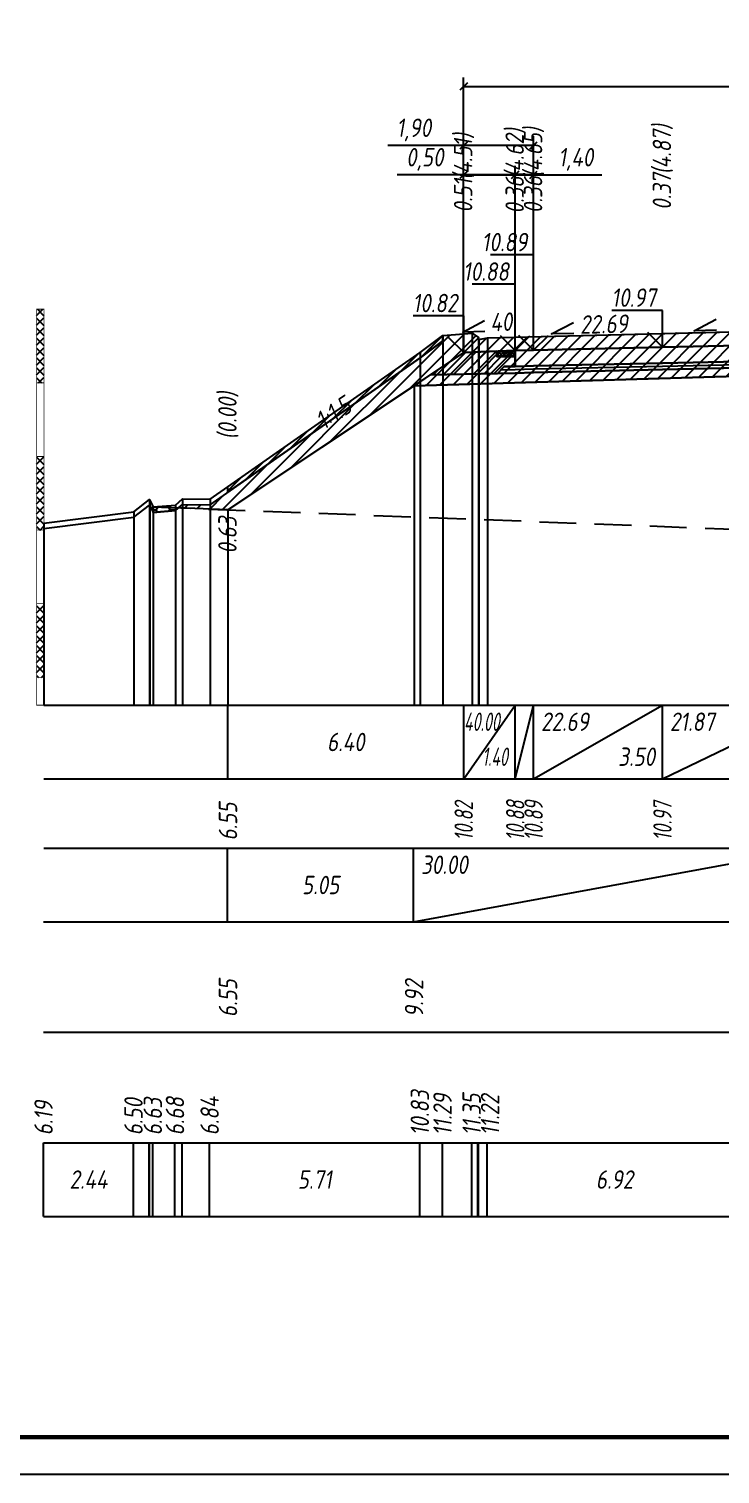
# Model space of a CAD drawing. Extents: x -717 to 1451, y -133302 to 233.
# Drawn here: x 78 to 171.8, y -101681.4 to -101485.2 of the extents above; entities that cross this region are included whole.
import ezdxf
from ezdxf.enums import TextEntityAlignment as Align

# ---------------------------------------------------------------- set-up
doc = ezdxf.new("R2010")
doc.units = 0
doc.linetypes.add('штриховая', pattern=[0.75, 0.5, -0.25])
for name, color, linetype in [('Интерполированный поперечник', 2, 'Continuous'), ('Код_510', 7, 'Continuous'), ('Код_514', 1, 'Continuous'), ('Код_516', 1, 'Continuous'), ('Контур_0', 7, 'Continuous'), ('Контур_2521', 7, 'Continuous'), ('Контур_2564', 7, 'Continuous'), ('Контур_2660', 7, 'Continuous'), ('Контур_2665', 7, 'Continuous'), ('Контур_400', 7, 'Continuous'), ('Контур_508', 7, 'Continuous'), ('Контур_512', 7, 'Continuous'), ('Контур_513', 7, 'Continuous'), ('Контур_818', 7, 'Continuous'), ('Красный поперечник', 1, 'Continuous'), ('Линейка абсолютных высот', 7, 'Continuous'), ('Объём_2501', 7, 'Continuous'), ('Объём_2564', 7, 'Continuous'), ('Объём_2650', 7, 'Continuous'), ('Объём_2660', 7, 'Continuous'), ('Объём_2661', 7, 'Continuous'), ('Объём_2665', 7, 'Continuous'), ('Объём_2666', 7, 'Continuous'), ('Объём_2667', 7, 'Continuous'), ('Объём_2668', 7, 'Continuous'), ('Объём_2669', 7, 'Continuous'), ('Объём_2675', 7, 'Continuous'), ('Откосы', 7, 'Continuous'), ('Отметки покрытия', 7, 'Continuous'), ('Рабочие отметки', 7, 'Continuous'), ('Рабочие отметки доп.', 7, 'Continuous'), ('Таблица', 7, 'Continuous'), ('Уклоны проезжей части', 7, 'Continuous'), ('Черный поперечник', 3, 'Continuous')]:
    doc.layers.add(name, color=color, linetype=linetype)
for name, color, linetype, true_color in [('Контур_2540', 2, 'Continuous', 0xffff00), ('Контур_2560', 2, 'Continuous', 0xffff00), ('Контур_2561', 7, 'Continuous', 0xff8040), ('Контур_2562', 3, 'Continuous', 0x00ff00), ('Контур_2563', 7, 'Continuous', 0xff8000), ('Контур_2570', 7, 'Continuous', 0x80ff00), ('Контур_2736', 4, 'Continuous', 0x00ffff), ('Контур_2737', 4, 'Continuous', 0x00ffff), ('Контур_2738', 4, 'Continuous', 0x00ffff), ('Контур_2739', 4, 'Continuous', 0x00ffff), ('Контур_2741', 4, 'Continuous', 0x00ffff), ('Контур_2742', 4, 'Continuous', 0x00ffff), ('Контур_2743', 4, 'Continuous', 0x00ffff), ('Контур_2744', 7, 'Continuous', 0xa4ffff), ('Контур_2745', 7, 'Continuous', 0xa4ffff), ('Контур_2747', 4, 'Continuous', 0x00ffff), ('Контур_2748', 4, 'Continuous', 0x00ffff), ('Контур_2749', 4, 'Continuous', 0x00ffff), ('Контур_2750', 4, 'Continuous', 0x00ffff), ('Контур_2751', 4, 'Continuous', 0x00ffff), ('Контур_2752', 4, 'Continuous', 0x00ffff), ('Контур_402', 7, 'Continuous', 0xff6464), ('Контур_703', 4, 'Continuous', 0x00ffff), ('Контур_705', 4, 'Continuous', 0x00ffff), ('Контур_707', 4, 'Continuous', 0x00ffff), ('Контур_720', 131, 'Continuous', 0xaaffff), ('Объём_2500', 7, 'Continuous', 0xc0c0c0), ('Объём_2520', 7, 'Continuous', 0x80ffff), ('Объём_2540', 2, 'Continuous', 0xffff00), ('Объём_2560', 2, 'Continuous', 0xffff00), ('Объём_2561', 7, 'Continuous', 0xff8040), ('Объём_2562', 3, 'Continuous', 0x00ff00), ('Объём_2563', 7, 'Continuous', 0xff8000), ('Объём_2570', 7, 'Continuous', 0x80ff00), ('Объём_2580', 3, 'Continuous', 0x00ff00), ('Объём_2600', 7, 'Continuous', 0x808000)]:
    doc.layers.add(name, color=color, linetype=linetype, true_color=true_color)
doc.styles.get("Standard").update_dxf_attribs({"font": 'txt', "height": 2.5})
doc.styles.add('М', font='romand.shx', dxfattribs={"width": 0.8, "oblique": 10, "height": 2.5})
doc.dimstyles.new('ISO-25', dxfattribs={"dimtxt": 2.5, "dimasz": 2.5, "dimexe": 1.25, "dimexo": 0.625, "dimtad": 1, "dimtxsty": 'Standard', "dimcen": 2.5, "dimadec": 0, "dimazin": 0, "dimtfac": 1, "dimtmove": 0, "dimatfit": 3, "dimfxl": 1, "dimarcsym": 0})
pattern_1 = [(45.0000013, (0, 0), (-0.6735192404, 0.673519211), []), (135.0000003, (0, 0), (-0.673519222, -0.67351923), [])]

# ---------------------------------------------------------------- blocks, each defined once
blk = doc.blocks.new('_Oblique')
at = {"color": 0, "linetype": 'ByBlock', "lineweight": -2}
blk.add_line((-0.5, -0.5), (0.5, 0.5), dxfattribs=at)
blk = doc.blocks.new('*D2043')
at = {"color": 0, "lineweight": -2, "transparency": 16777216}
for p, q in [((137.01, -101528.56), (137.01, -101503.75)), ((144.01, -101528.28), (144.01, -101503.75)), ((137.01, -101505), (144.01, -101505)), ((144.01, -101505), (155.79, -101505))]:
    blk.add_line(p, q, dxfattribs=at)
at = {"layer": 'Defpoints', "color": 0, "transparency": 16777216}
for p in [(144.01, -101505), (137.01, -101529.19), (144.01, -101528.91)]:
    blk.add_point(p, dxfattribs=at)
at = {"color": 0, "lineweight": -2, "transparency": 16777216, "rotation": 180}
blk.add_blockref('_Oblique', (137.01, -101505), dxfattribs=at)
at = {"color": 0, "lineweight": -2, "transparency": 16777216}
blk.add_blockref('_Oblique', (144.01, -101505), dxfattribs=at)
at = {"color": 0, "transparency": 16777216, "insert": (152.25, -101502.88), "char_height": 2.5, "width": 8.75, "attachment_point": 5, "style": 'М'}
blk.add_mtext('1,40', dxfattribs=at)
blk = doc.blocks.new('*D2045')
at = {"color": 0, "lineweight": -2, "transparency": 16777216}
for p, q in [((144.01, -101528.28), (144.01, -101503.75)), ((146.51, -101528.22), (146.51, -101503.75)), ((144.01, -101505), (127.98, -101505)), ((146.51, -101505), (144.01, -101505))]:
    blk.add_line(p, q, dxfattribs=at)
at = {"layer": 'Defpoints', "color": 0, "transparency": 16777216}
for p in [(146.51, -101505), (144.01, -101528.91), (146.51, -101528.85)]:
    blk.add_point(p, dxfattribs=at)
at = {"color": 0, "lineweight": -2, "transparency": 16777216, "rotation": 180}
blk.add_blockref('_Oblique', (144.01, -101505), dxfattribs=at)
at = {"color": 0, "lineweight": -2, "transparency": 16777216}
blk.add_blockref('_Oblique', (146.51, -101505), dxfattribs=at)
at = {"color": 0, "transparency": 16777216, "insert": (131.74, -101502.88), "char_height": 2.5, "width": 9.1667, "attachment_point": 5, "style": 'М'}
blk.add_mtext('0,50', dxfattribs=at)
blk = doc.blocks.new('*D2048')
at = {"color": 0, "lineweight": -2, "transparency": 16777216}
for p, q in [((137.01, -101528.56), (137.01, -101499.75)), ((146.51, -101528.22), (146.51, -101499.75)), ((137.01, -101501), (126.7, -101501)), ((146.51, -101501), (137.01, -101501))]:
    blk.add_line(p, q, dxfattribs=at)
at = {"layer": 'Defpoints', "color": 0, "transparency": 16777216}
for p in [(146.51, -101501), (137.01, -101529.19), (146.51, -101528.85)]:
    blk.add_point(p, dxfattribs=at)
at = {"color": 0, "lineweight": -2, "transparency": 16777216, "rotation": 180}
blk.add_blockref('_Oblique', (137.01, -101501), dxfattribs=at)
at = {"color": 0, "lineweight": -2, "transparency": 16777216}
blk.add_blockref('_Oblique', (146.51, -101501), dxfattribs=at)
at = {"color": 0, "transparency": 16777216, "insert": (130.24, -101498.88), "char_height": 2.5, "width": 8.75, "attachment_point": 5, "style": 'М'}
blk.add_mtext('1,90', dxfattribs=at)
blk = doc.blocks.new('*D2049')
at = {"color": 0, "lineweight": -2, "transparency": 16777216}
for p, q in [((137.01, -101528.56), (137.01, -101491.75)), ((232.51, -101527.68), (232.51, -101491.75)), ((137.01, -101493), (232.51, -101493))]:
    blk.add_line(p, q, dxfattribs=at)
at = {"layer": 'Defpoints', "color": 0, "transparency": 16777216}
for p in [(232.51, -101493), (137.01, -101529.19), (232.51, -101528.3)]:
    blk.add_point(p, dxfattribs=at)
at = {"color": 0, "lineweight": -2, "transparency": 16777216, "rotation": 180}
blk.add_blockref('_Oblique', (137.01, -101493), dxfattribs=at)
at = {"color": 0, "lineweight": -2, "transparency": 16777216}
blk.add_blockref('_Oblique', (232.51, -101493), dxfattribs=at)
at = {"color": 0, "transparency": 16777216, "insert": (184.76, -101490.88), "char_height": 2.5, "width": 10.4167, "attachment_point": 5, "style": 'М'}
blk.add_mtext('19,10', dxfattribs=at)

msp = doc.modelspace()

# ---------------------------------------------------------------- hatches: boundary and pattern name
h = msp.add_hatch()
h.set_pattern_fill('ANSI37', color=256, scale=0.1)
h.set_pattern_definition([(45, (142.76467, -101529.1579), (-0.22451, 0.22451), []), (135, (142.76467, -101529.1579), (-0.22451, -0.22451), [])])
h.paths.add_polyline_path([(141.515, -101528.943), (141.515, -101529.661), (144.015, -101529.661), (144.015, -101528.843), (142.757, -101529.158)])
at = {"layer": 'Линейка абсолютных высот'}
h = msp.add_hatch(dxfattribs=at)
h.set_pattern_fill('ANSI37', scale=0.3, style=0)
h.set_pattern_definition(pattern_1)
h.paths.add_polyline_path([(80, -101533.227), (80, -101523.227), (79, -101523.227), (79, -101533.227)])
h = msp.add_hatch(dxfattribs=at)
h.set_pattern_fill('ANSI37', scale=0.3, style=0)
h.set_pattern_definition(pattern_1)
h.paths.add_polyline_path([(80, -101553.227), (80, -101543.227), (79, -101543.227), (79, -101553.227)])
h = msp.add_hatch(dxfattribs=at)
h.set_pattern_fill('ANSI37', scale=0.3, style=0)
h.set_pattern_definition(pattern_1)
h.paths.add_polyline_path([(80, -101573.227), (80, -101563.227), (79, -101563.227), (79, -101573.227)])
at = {"layer": 'Объём_2563'}
h = msp.add_hatch(dxfattribs=at)
h.set_pattern_fill('ANSI31', color=256, scale=0.3)
h.paths.add_polyline_path([(142.515, -101531.027), (144.015, -101530.993), (144.015, -101529.652), (141.515, -101529.652), (141.513, -101528.943), (137.015, -101529.123), (132.467, -101532.155), (141.594, -101531.948)])
at = {"layer": 'Объём_2570'}
h = msp.add_hatch(dxfattribs=at)
h.set_pattern_fill('ANSI31', color=256, scale=0.2)
h.paths.add_polyline_path([(134.198, -101527.541), (131.109, -101529.846), (105, -101548.086), (105, -101547.336), (131.109, -101529.096), (134.198, -101526.791)])
at = {"layer": 'Объём_2600'}
h = msp.add_hatch(dxfattribs=at)
h.set_pattern_fill('ANSI31', color=6, scale=0.4)
h.paths.add_polyline_path([(184.765, -101531.985), (130.269, -101533.62), (105, -101550.466), (98.281, -101550.209), (98.829, -101549.729), (102.563, -101549.788), (131.109, -101529.846), (134.198, -101527.541), (134.198, -101526.791), (138.153, -101526.493), (139.004, -101527.057), (139.086, -101527.337), (140.245, -101527.135), (184.761, -101526.034)])
h = msp.add_hatch(dxfattribs=at)
h.set_pattern_fill('HONEY', color=5, scale=0.3)
h.paths.add_polyline_path([(97.854, -101550.583), (94.847, -101550.827), (94.847, -101550.077), (98.281, -101550.209)])

# ---------------------------------------------------------------- linework, layer by layer
at = {"flags": 128}
msp.add_lwpolyline([(-30.054, -101681.421), (389.946, -101681.421), (389.946, -101384.421), (-30.054, -101384.421)], close=True, dxfattribs=at)
at = {"const_width": 0.6, "flags": 128}
msp.add_lwpolyline([(-10.054, -101676.421), (384.946, -101676.421), (384.946, -101389.421), (-10.054, -101389.421)], close=True, dxfattribs=at)
msp.add_lwpolyline([(141.515, -101528.943), (141.515, -101529.661), (144.015, -101529.661), (144.015, -101528.843), (142.757, -101529.158), (141.515, -101528.943)])
at = {"layer": 'Интерполированный поперечник', "linetype": 'штриховая', "ltscale": 10, "flags": 128}
msp.add_lwpolyline([(94.847, -101550.077), (300.652, -101557.957)], dxfattribs=at)
at = {"layer": 'Код_510'}
for p, q in [((79.946, -101646.421), (79.946, -101636.421)), ((92.167, -101646.421), (92.167, -101636.421)), ((94.285, -101646.421), (94.285, -101636.421)), ((94.333, -101646.421), (94.333, -101636.421)), ((94.784, -101646.421), (94.784, -101636.421)), ((97.8, -101646.421), (97.8, -101636.421)), ((98.774, -101646.421), (98.774, -101636.421)), ((102.509, -101646.421), (102.509, -101636.421)), ((131.054, -101646.421), (131.054, -101636.421)), ((134.143, -101646.421), (134.143, -101636.421)), ((138.098, -101646.421), (138.098, -101636.421)), ((138.949, -101646.421), (138.949, -101636.421)), ((139.032, -101646.421), (139.032, -101636.421)), ((140.191, -101646.421), (140.191, -101636.421))]:
    msp.add_line(p, q, dxfattribs=at)
at = {"layer": 'Код_514'}
for p, q in [((105, -101587), (105, -101577)), ((137.015, -101587), (137.015, -101577)), ((137.015, -101587), (144.015, -101577)), ((144.015, -101587), (144.015, -101577)), ((144.015, -101587), (146.515, -101577)), ((146.515, -101587), (146.515, -101577)), ((146.515, -101587), (164.015, -101577)), ((164.015, -101587), (164.015, -101577)), ((164.015, -101587), (184.765, -101577))]:
    msp.add_line(p, q, dxfattribs=at)
at = {"layer": 'Код_516'}
for p, q in [((104.946, -101606.421), (104.946, -101596.421)), ((130.215, -101606.421), (130.215, -101596.421)), ((130.215, -101606.421), (184.71, -101596.421))]:
    msp.add_line(p, q, dxfattribs=at)
at = {"layer": 'Контур_0', "flags": 128}
for points in [[(184.765, -101527.935), (164.015, -101528.389), (146.515, -101528.786), (146.515, -101528.786), (146.515, -101528.786), (146.515, -101528.786), (146.515, -101528.786), (144.015, -101528.843), (144.015, -101530.993), (146.515, -101530.936), (146.515, -101530.936), (146.515, -101530.936), (146.515, -101530.936), (146.515, -101530.936), (146.515, -101530.936), (164.015, -101530.539), (184.765, -101530.085), (184.765, -101527.935)], [(137.015, -101529.123), (105, -101550.466), (105, -101550.466), (105, -101550.466), (105, -101550.466), (105, -101550.466), (105, -101550.466), (105, -101550.466), (105, -101550.466), (105, -101550.466), (105, -101550.466), (105, -101550.466), (105, -101550.466), (105, -101550.466), (105, -101550.466), (105, -101550.466)], [(137.015, -101529.123), (105, -101550.466), (105, -101550.466), (105, -101550.466), (105, -101550.466), (105, -101550.466), (105, -101550.466), (105, -101550.466), (105, -101550.466), (105, -101550.466), (105, -101550.466), (105, -101550.466), (105, -101550.466), (105, -101550.466), (105, -101550.466), (105, -101550.466), (105, -101550.466), (105, -101550.466), (105, -101550.466), (105, -101550.466), (105, -101550.466), (105, -101550.466), (105, -101550.466), (105, -101550.466), (105, -101550.466), (105, -101550.466), (105, -101550.466), (105, -101550.466), (105, -101550.466), (105, -101550.466)], [(137.015, -101529.123), (137.015, -101529.123)], [(132.467, -101532.155), (141.594, -101531.948), (142.515, -101531.027), (144.015, -101530.993)], [(184.765, -101530.085), (164.015, -101530.539), (146.515, -101530.936), (146.515, -101530.936), (146.515, -101530.936), (146.515, -101530.936), (146.515, -101530.936), (146.515, -101530.936), (144.015, -101530.993), (142.515, -101531.027), (141.594, -101531.948), (144.015, -101531.893), (146.515, -101531.836), (146.515, -101531.836), (146.515, -101531.836), (146.515, -101531.836), (146.515, -101531.836), (146.515, -101531.836), (164.015, -101531.439), (184.765, -101530.985), (184.765, -101530.085)]]:
    msp.add_lwpolyline(points, dxfattribs=at)
at = {"layer": 'Контур_2521', "color": 250, "flags": 128}
msp.add_lwpolyline([(184.765, -101530.535), (164.015, -101530.989), (146.515, -101531.386), (146.515, -101531.386), (146.515, -101531.386), (146.515, -101531.386), (146.515, -101531.386), (146.515, -101531.386), (144.015, -101531.443), (142.054, -101531.487)], dxfattribs=at)
at = {"layer": 'Контур_2540', "flags": 128}
msp.add_lwpolyline([(164.015, -101531.439), (146.515, -101531.836), (144.015, -101531.893), (141.594, -101531.948), (132.467, -101532.155), (130.269, -101533.62), (184.765, -101531.985), (184.765, -101530.985), (164.015, -101531.439)], dxfattribs=at)
at = {"layer": 'Контур_2560', "flags": 128}
msp.add_lwpolyline([(137.015, -101529.123), (137.015, -101529.123), (137.015, -101529.123), (144.015, -101528.843)], dxfattribs=at)
at = {"layer": 'Контур_2561', "flags": 128}
msp.add_lwpolyline([(144.015, -101528.843), (144.015, -101528.843), (137.015, -101529.123), (137.015, -101529.123), (144.015, -101528.843)], dxfattribs=at)
at = {"layer": 'Контур_2562', "flags": 128}
msp.add_lwpolyline([(137.015, -101529.123), (137.015, -101529.123), (137.015, -101529.123), (137.015, -101529.123), (137.015, -101529.123)], dxfattribs=at)
at = {"layer": 'Контур_2563', "flags": 128}
msp.add_lwpolyline([(142.515, -101531.027), (144.015, -101530.993), (144.015, -101528.843), (137.015, -101529.123), (132.467, -101532.155), (141.594, -101531.948), (142.515, -101531.027)], dxfattribs=at)
at = {"layer": 'Контур_2564', "flags": 128}
msp.add_lwpolyline([(137.015, -101529.123), (144.015, -101528.843)], dxfattribs=at)
at = {"layer": 'Контур_2570', "flags": 128}
msp.add_lwpolyline([(80, -101553.02), (92.221, -101551.477), (94.339, -101549.843), (94.387, -101549.897), (94.838, -101550.827), (97.854, -101550.583), (98.829, -101549.729), (102.563, -101549.788), (102.563, -101549.788), (131.109, -101529.846), (134.198, -101527.541), (134.198, -101526.791), (138.153, -101526.493), (139.004, -101527.057), (139.086, -101527.337), (140.245, -101527.135), (174.857, -101526.276)], dxfattribs=at)
at = {"layer": 'Контур_2660', "flags": 128}
msp.add_lwpolyline([(130.269, -101533.62), (184.765, -101531.985)], dxfattribs=at)
at = {"layer": 'Контур_2665', "flags": 128}
msp.add_lwpolyline([(137.015, -101529.123), (137.015, -101529.123)], dxfattribs=at)
at = {"layer": 'Контур_2736', "flags": 128}
msp.add_lwpolyline([(137.015, -101529.123), (105, -101550.466)], dxfattribs=at)
at = {"layer": 'Контур_2737', "flags": 128}
msp.add_lwpolyline([(105, -101550.466), (105, -101550.466)], dxfattribs=at)
at = {"layer": 'Контур_2738', "flags": 128}
msp.add_lwpolyline([(105, -101550.466), (105, -101550.466)], dxfattribs=at)
at = {"layer": 'Контур_2739', "flags": 128}
msp.add_lwpolyline([(105, -101550.466), (105, -101550.466)], dxfattribs=at)
at = {"layer": 'Контур_2741', "flags": 128}
msp.add_lwpolyline([(105, -101550.466), (105, -101550.466)], dxfattribs=at)
at = {"layer": 'Контур_2742', "flags": 128}
msp.add_lwpolyline([(105, -101550.466), (105, -101550.466)], dxfattribs=at)
at = {"layer": 'Контур_2743', "flags": 128}
msp.add_lwpolyline([(105, -101550.466), (105, -101550.466)], dxfattribs=at)
at = {"layer": 'Контур_2744', "flags": 128}
msp.add_lwpolyline([(105, -101550.466), (105, -101550.466)], dxfattribs=at)
msp.add_lwpolyline([(105, -101550.466), (105, -101550.466)], dxfattribs=at)
msp.add_lwpolyline([(105, -101550.466), (105, -101550.466)], dxfattribs=at)
msp.add_lwpolyline([(105, -101550.466), (105, -101550.466)], dxfattribs=at)
msp.add_lwpolyline([(105, -101550.466), (105, -101550.466)], dxfattribs=at)
msp.add_lwpolyline([(105, -101550.466), (105, -101550.466)], dxfattribs=at)
at = {"layer": 'Контур_2745', "flags": 128}
msp.add_lwpolyline([(105, -101550.466), (105, -101550.466)], dxfattribs=at)
msp.add_lwpolyline([(105, -101550.466), (105, -101550.466)], dxfattribs=at)
msp.add_lwpolyline([(105, -101550.466), (105, -101550.466)], dxfattribs=at)
msp.add_lwpolyline([(105, -101550.466), (105, -101550.466)], dxfattribs=at)
msp.add_lwpolyline([(105, -101550.466), (105, -101550.466)], dxfattribs=at)
msp.add_lwpolyline([(105, -101550.466), (105, -101550.466)], dxfattribs=at)
at = {"layer": 'Контур_2747', "flags": 128}
msp.add_lwpolyline([(105, -101550.466), (105, -101550.466)], dxfattribs=at)
at = {"layer": 'Контур_2748', "flags": 128}
msp.add_lwpolyline([(105, -101550.466), (105, -101550.466)], dxfattribs=at)
at = {"layer": 'Контур_2749', "flags": 128}
msp.add_lwpolyline([(105, -101550.466), (105, -101550.466)], dxfattribs=at)
at = {"layer": 'Контур_2750', "flags": 128}
msp.add_lwpolyline([(105, -101550.466), (105, -101550.466)], dxfattribs=at)
at = {"layer": 'Контур_2751', "flags": 128}
msp.add_lwpolyline([(105, -101550.466), (105, -101550.466)], dxfattribs=at)
at = {"layer": 'Контур_2752', "flags": 128}
msp.add_lwpolyline([(105, -101550.466), (105, -101550.466)], dxfattribs=at)
at = {"layer": 'Контур_400', "flags": 128}
msp.add_lwpolyline([(144.015, -101528.843), (146.515, -101528.786), (146.515, -101528.786), (146.515, -101528.786), (146.515, -101528.786), (146.515, -101528.786), (146.515, -101528.786), (164.015, -101528.389), (184.765, -101527.935)], dxfattribs=at)
at = {"layer": 'Контур_402', "flags": 128}
msp.add_lwpolyline([(130.269, -101533.62), (184.765, -101531.985), (240.644, -101533.661)], dxfattribs=at)
at = {"layer": 'Контур_508', "flags": 128}
msp.add_lwpolyline([(105, -101550.466), (130.269, -101533.62), (184.765, -101531.985), (240.644, -101533.661), (275.652, -101557)], dxfattribs=at)
at = {"layer": 'Контур_512', "flags": 128}
msp.add_lwpolyline([(105, -101550.466), (130.269, -101533.62), (184.765, -101531.985), (240.644, -101533.661), (275.652, -101557)], dxfattribs=at)
at = {"layer": 'Контур_513', "flags": 128}
msp.add_lwpolyline([(105, -101550.466), (130.269, -101533.62), (184.765, -101531.985), (240.644, -101533.661), (275.652, -101557)], dxfattribs=at)
at = {"layer": 'Контур_703', "flags": 128}
for points in [[(137.015, -101529.123), (105, -101550.466)], [(105, -101550.466), (105, -101550.466)]]:
    msp.add_lwpolyline(points, dxfattribs=at)
at = {"layer": 'Контур_705', "flags": 128}
msp.add_lwpolyline([(105, -101550.466), (105, -101550.466)], dxfattribs=at)
at = {"layer": 'Контур_707', "flags": 128}
msp.add_lwpolyline([(105, -101550.466), (105, -101550.466)], dxfattribs=at)
at = {"layer": 'Контур_720', "flags": 128}
msp.add_lwpolyline([(105, -101550.466), (105, -101550.466)], dxfattribs=at)
at = {"layer": 'Контур_818', "flags": 128}
msp.add_lwpolyline([(105, -101548.086), (131.109, -101529.846), (134.198, -101527.541), (134.198, -101526.791), (138.153, -101526.493), (139.004, -101527.057), (139.086, -101527.337), (140.245, -101527.135), (174.857, -101526.276)], dxfattribs=at)
at = {"layer": 'Красный поперечник'}
for p, q in [((164.015, -101528.389), (184.765, -101527.935)), ((105, -101550.466), (137.015, -101529.123)), ((137.015, -101529.123), (144.015, -101528.843)), ((144.015, -101528.843), (146.515, -101528.786)), ((146.515, -101528.786), (164.015, -101528.389)), ((130.269, -101533.62), (130.269, -101577)), ((105, -101550.466), (105, -101577))]:
    msp.add_line(p, q, dxfattribs=at)
at = {"layer": 'Линейка абсолютных высот', "color": 7, "const_width": 0.1, "flags": 128}
for points in [[(80, -101533.227), (80, -101523.227), (79, -101523.227), (79, -101533.227), (80, -101533.227)], [(80, -101543.227), (80, -101533.227), (79, -101533.227), (79, -101543.227), (80, -101543.227)], [(80, -101553.227), (80, -101543.227), (79, -101543.227), (79, -101553.227), (80, -101553.227)], [(80, -101563.227), (80, -101553.227), (79, -101553.227), (79, -101563.227), (80, -101563.227)], [(80, -101573.227), (80, -101563.227), (79, -101563.227), (79, -101573.227), (80, -101573.227)], [(80, -101577), (80, -101573.227), (79, -101573.227), (79, -101577), (80, -101577)]]:
    msp.add_lwpolyline(points, dxfattribs=at)
at = {"layer": 'Объём_2500', "flags": 128}
msp.add_lwpolyline([(184.765, -101527.935), (164.015, -101528.389), (146.515, -101528.786), (146.515, -101528.786), (146.515, -101528.786), (146.515, -101528.786), (146.515, -101528.786), (144.015, -101528.843), (144.015, -101530.993), (146.515, -101530.936), (146.515, -101530.936), (146.515, -101530.936), (146.515, -101530.936), (146.515, -101530.936), (146.515, -101530.936), (164.015, -101530.539), (184.765, -101530.085), (184.765, -101527.935)], dxfattribs=at)
at = {"layer": 'Объём_2501', "flags": 128}
msp.add_lwpolyline([(144.015, -101528.843), (146.515, -101528.786), (146.515, -101528.786), (146.515, -101528.786), (146.515, -101528.786), (146.515, -101528.786), (146.515, -101528.786), (164.015, -101528.389), (184.765, -101527.935)], dxfattribs=at)
at = {"layer": 'Объём_2520', "color": 250, "flags": 128}
msp.add_lwpolyline([(184.765, -101530.085), (164.015, -101530.539), (146.515, -101530.936), (146.515, -101530.936), (146.515, -101530.936), (146.515, -101530.936), (146.515, -101530.936), (146.515, -101530.936), (144.015, -101530.993), (142.515, -101531.027), (141.594, -101531.948), (144.015, -101531.893), (146.515, -101531.836), (146.515, -101531.836), (146.515, -101531.836), (146.515, -101531.836), (146.515, -101531.836), (146.515, -101531.836), (164.015, -101531.439), (184.765, -101530.985), (184.765, -101530.085)], dxfattribs=at)
at = {"layer": 'Объём_2540', "flags": 128}
msp.add_lwpolyline([(164.015, -101531.439), (146.515, -101531.836), (144.015, -101531.893), (141.594, -101531.948), (132.467, -101532.155), (130.269, -101533.62), (184.765, -101531.985), (184.765, -101530.985), (164.015, -101531.439)], dxfattribs=at)
at = {"layer": 'Объём_2560', "flags": 128}
msp.add_lwpolyline([(137.015, -101529.123), (137.015, -101529.123), (137.015, -101529.123), (144.015, -101528.843)], dxfattribs=at)
at = {"layer": 'Объём_2561', "flags": 128}
msp.add_lwpolyline([(144.015, -101528.843), (144.015, -101528.843), (137.015, -101529.123), (137.015, -101529.123), (144.015, -101528.843)], dxfattribs=at)
at = {"layer": 'Объём_2562', "flags": 128}
msp.add_lwpolyline([(137.015, -101529.123), (137.015, -101529.123), (137.015, -101529.123), (137.015, -101529.123), (137.015, -101529.123)], dxfattribs=at)
at = {"layer": 'Объём_2563', "color": 250, "flags": 128}
msp.add_lwpolyline([(142.515, -101531.027), (144.015, -101530.993), (144.015, -101529.652), (141.515, -101529.652), (141.513, -101528.943), (137.015, -101529.123), (132.467, -101532.155), (141.594, -101531.948), (142.515, -101531.027)], dxfattribs=at)
at = {"layer": 'Объём_2564', "flags": 128}
msp.add_lwpolyline([(137.015, -101529.123), (144.015, -101528.843)], dxfattribs=at)
at = {"layer": 'Объём_2570', "flags": 128}
msp.add_lwpolyline([(134.198, -101527.541), (131.109, -101529.846), (105, -101548.086), (105, -101547.336), (131.109, -101529.096), (134.198, -101526.791), (134.198, -101527.541), (134.198, -101527.541)], dxfattribs=at)
at = {"layer": 'Объём_2580', "flags": 128}
msp.add_lwpolyline([(137.015, -101529.123), (137.015, -101529.123)], dxfattribs=at)
at = {"layer": 'Объём_2600', "color": 5, "flags": 128}
msp.add_lwpolyline([(97.854, -101550.583), (94.847, -101550.827), (94.847, -101550.077), (98.281, -101550.209), (97.854, -101550.583), (97.854, -101550.583)], dxfattribs=at)
at = {"layer": 'Объём_2650', "color": 6, "flags": 128}
msp.add_lwpolyline([(184.765, -101531.985), (130.269, -101533.62), (105, -101550.466), (98.281, -101550.209), (98.829, -101549.729), (102.563, -101549.788), (131.109, -101529.846), (134.198, -101527.541), (134.198, -101526.791), (138.153, -101526.493), (139.004, -101527.057), (139.086, -101527.337), (140.245, -101527.135), (184.761, -101526.034), (184.765, -101531.985), (184.765, -101531.985)], dxfattribs=at)
at = {"layer": 'Объём_2660', "flags": 128}
msp.add_lwpolyline([(130.269, -101533.62), (184.765, -101531.985)], dxfattribs=at)
at = {"layer": 'Объём_2661', "flags": 128}
msp.add_lwpolyline([(137.015, -101529.123), (105, -101550.466)], dxfattribs=at)
at = {"layer": 'Объём_2665', "flags": 128}
msp.add_lwpolyline([(137.015, -101529.123), (137.015, -101529.123)], dxfattribs=at)
at = {"layer": 'Объём_2666', "flags": 128}
msp.add_lwpolyline([(137.015, -101529.123), (105, -101550.466)], dxfattribs=at)
at = {"layer": 'Объём_2667', "flags": 128}
msp.add_lwpolyline([(105, -101550.466), (105, -101550.466)], dxfattribs=at)
msp.add_lwpolyline([(105, -101550.466), (105, -101550.466)], dxfattribs=at)
at = {"layer": 'Объём_2668', "flags": 128}
msp.add_lwpolyline([(105, -101550.466), (105, -101550.466)], dxfattribs=at)
msp.add_lwpolyline([(105, -101550.466), (105, -101550.466)], dxfattribs=at)
at = {"layer": 'Объём_2669', "flags": 128}
msp.add_lwpolyline([(105, -101550.466), (105, -101550.466)], dxfattribs=at)
msp.add_lwpolyline([(105, -101550.466), (105, -101550.466)], dxfattribs=at)
at = {"layer": 'Объём_2675', "flags": 128}
msp.add_lwpolyline([(105, -101550.466), (105, -101550.466)], dxfattribs=at)
msp.add_lwpolyline([(105, -101550.466), (105, -101550.466)], dxfattribs=at)
msp.add_lwpolyline([(105, -101550.466), (105, -101550.466)], dxfattribs=at)
msp.add_lwpolyline([(105, -101550.466), (105, -101550.466)], dxfattribs=at)
msp.add_lwpolyline([(105, -101550.466), (105, -101550.466)], dxfattribs=at)
msp.add_lwpolyline([(105, -101550.466), (105, -101550.466)], dxfattribs=at)
msp.add_lwpolyline([(105, -101550.466), (105, -101550.466)], dxfattribs=at)
msp.add_lwpolyline([(105, -101550.466), (105, -101550.466)], dxfattribs=at)
msp.add_lwpolyline([(105, -101550.466), (105, -101550.466)], dxfattribs=at)
msp.add_lwpolyline([(105, -101550.466), (105, -101550.466)], dxfattribs=at)
msp.add_lwpolyline([(105, -101550.466), (105, -101550.466)], dxfattribs=at)
msp.add_lwpolyline([(105, -101550.466), (105, -101550.466)], dxfattribs=at)
at = {"layer": 'Откосы', "color": 1, "flags": 128}
for points in [[(139.89, -101526.242), (136.892, -101526.362), (139.83, -101524.743)], [(151.962, -101526.52), (148.962, -101526.588), (151.928, -101525.021)], [(171.337, -101526.086), (168.338, -101526.152), (171.304, -101524.587)]]:
    msp.add_lwpolyline(points, dxfattribs=at)
at = {"layer": 'Отметки покрытия', "color": 1}
for p, q in [((146.515, -101515.843), (140.665, -101515.843)), ((146.515, -101528.786), (146.515, -101515.843)), ((144.015, -101519.843), (138.165, -101519.843)), ((144.015, -101528.843), (144.015, -101519.843)), ((164.015, -101523.389), (157.115, -101523.389)), ((164.015, -101528.389), (164.015, -101523.389)), ((137.015, -101524.123), (130.165, -101524.123)), ((137.015, -101529.123), (137.015, -101524.123)), ((137.015, -101529.123), (135.015, -101527.123)), ((137.015, -101529.123), (139.015, -101527.123)), ((144.015, -101528.843), (142.015, -101526.843)), ((144.015, -101528.843), (146.015, -101526.843)), ((146.515, -101528.786), (144.515, -101526.786)), ((146.515, -101528.786), (148.515, -101526.786)), ((164.015, -101528.389), (162.015, -101526.389)), ((164.015, -101528.389), (166.015, -101526.389))]:
    msp.add_line(p, q, dxfattribs=at)
at = {"layer": 'Таблица'}
for p, q in [((80, -101577), (300.652, -101577)), ((80, -101587), (300.652, -101587)), ((80, -101596.421), (300.652, -101596.421)), ((79.946, -101606.421), (300.597, -101606.421)), ((79.946, -101621.421), (300.597, -101621.421)), ((79.946, -101636.421), (300.597, -101636.421)), ((79.946, -101646.421), (300.597, -101646.421))]:
    msp.add_line(p, q, dxfattribs=at)
at = {"layer": 'Черный поперечник', "color": 7}
for p, q in [((134.198, -101526.791), (134.198, -101577)), ((138.153, -101526.493), (138.153, -101577)), ((139.004, -101527.057), (139.004, -101577)), ((139.086, -101527.337), (139.086, -101577)), ((140.245, -101527.135), (140.245, -101577)), ((131.109, -101529.096), (131.109, -101577)), ((94.339, -101549.093), (94.339, -101577)), ((94.387, -101549.147), (94.387, -101577)), ((98.829, -101548.979), (98.829, -101577)), ((102.563, -101549.038), (102.563, -101577)), ((92.221, -101550.727), (92.221, -101577)), ((94.838, -101550.077), (94.838, -101577)), ((97.854, -101549.833), (97.854, -101577)), ((80, -101552.27), (80, -101577))]:
    msp.add_line(p, q, dxfattribs=at)
at = {"layer": 'Черный поперечник', "flags": 128}
msp.add_lwpolyline([(80, -101552.27), (92.221, -101550.727), (94.339, -101549.093), (94.387, -101549.147), (94.838, -101550.077), (97.854, -101549.833), (98.829, -101548.979), (102.563, -101549.038), (131.109, -101529.096), (134.198, -101526.791), (138.153, -101526.493), (139.004, -101527.057), (139.086, -101527.337), (140.245, -101527.135), (174.857, -101526.276)], dxfattribs=at)

# ---------------------------------------------------------------- texts
at = {"layer": 'Код_510', "style": 'М', "oblique": 10, "width": 0.8}
for s, p in [('6.68', (97.8, -101635.421)), ('10.83', (131.054, -101635.421)), ('11.29', (134.143, -101635.421)), ('11.35', (138.098, -101635.421)), ('11.22', (140.598, -101635.421)), ('6.19', (79.946, -101635.421)), ('6.50', (92.167, -101635.421)), ('6.63', (94.784, -101635.421)), ('6.84', (102.509, -101635.421))]:
    msp.add_text(s, height=2.5, rotation=90, dxfattribs=at).set_placement(p, align=Align.MIDDLE_LEFT)
for s, p in [('2.44', (86.056, -101641.421)), ('5.71', (116.782, -101641.421)), ('6.92', (157.497, -101641.421))]:
    msp.add_text(s, height=2.5, dxfattribs=at).set_placement(p, align=Align.MIDDLE_CENTER)
at = {"layer": 'Код_514', "style": 'М', "oblique": 10}
for s, width, p in [('40.00', 0.6, (137.053, -101578)), ('22.69', 0.8, (147.515, -101578)), ('21.87', 0.8, (165.015, -101578))]:
    msp.add_text(s, height=2.5, dxfattribs=dict(at, width=width)).set_placement(p, align=Align.TOP_LEFT)
at = {"layer": 'Код_514', "style": 'М', "oblique": 10, "width": 0.8}
msp.add_text('6.40', height=2.5, dxfattribs=at).set_placement((121.007, -101582), align=Align.MIDDLE_CENTER)
at = {"layer": 'Код_514', "style": 'М', "oblique": 10}
for s, width, p in [('1.40', 0.6, (143.015, -101586)), ('3.50', 0.8, (163.015, -101586))]:
    msp.add_text(s, height=2.5, dxfattribs=dict(at, width=width)).set_placement(p, align=Align.BOTTOM_RIGHT)
for s, width, p in [('6.55', 0.8, (105, -101595.382)), ('10.82', 0.7, (137.015, -101595.382)), ('10.88', 0.7, (144.015, -101595.382)), ('10.89', 0.7, (146.515, -101595.382)), ('10.97', 0.7, (164.015, -101595.382))]:
    msp.add_text(s, height=2.5, rotation=90, dxfattribs=dict(at, width=width)).set_placement(p, align=Align.MIDDLE_LEFT)
at = {"layer": 'Код_516', "style": 'М', "oblique": 10, "width": 0.8}
msp.add_text('30.00', height=2.5, dxfattribs=at).set_placement((131.215, -101597.421), align=Align.TOP_LEFT)
msp.add_text('5.05', height=2.5, dxfattribs=at).set_placement((117.58, -101601.421), align=Align.MIDDLE_CENTER)
for s, p in [('6.55', (105, -101619.371)), ('9.92', (130.269, -101619.371))]:
    msp.add_text(s, height=2.5, rotation=90, dxfattribs=at).set_placement(p, align=Align.MIDDLE_LEFT)
at = {"layer": 'Отметки покрытия', "color": 1, "style": 'М', "oblique": 10, "width": 0.8}
for s, p in [('10.89', (145.656, -101516.112)), ('10.88', (143.156, -101520.112)), ('10.82', (136.156, -101524.392)), ('10.97', (163.156, -101523.658))]:
    msp.add_text(s, height=2.5, dxfattribs=at).set_placement(p, align=Align.BOTTOM_RIGHT)
at = {"layer": 'Рабочие отметки', "color": 1, "style": 'М', "oblique": 10, "width": 0.8}
for s, p in [('0.51', (136.937, -101505.504)), ('0.36', (143.937, -101505.224)), ('0.36', (146.437, -101505.167)), ('0.37', (163.937, -101504.77)), ('0.63', (104.922, -101551.397))]:
    msp.add_text(s, height=2.5, rotation=90, dxfattribs=at).set_placement(p, align=Align.MIDDLE_RIGHT)
at = {"layer": 'Рабочие отметки доп.', "color": 1, "style": 'М', "oblique": 10, "width": 0.8}
for s, p in [('(4.62)', (143.937, -101505.34)), ('(4.65)', (146.437, -101505.284)), ('(4.87)', (163.937, -101504.886)), ('(4.51)', (136.937, -101505.62)), ('(0.00)', (104.922, -101540.897))]:
    msp.add_text(s, height=2.5, rotation=90, dxfattribs=at).set_placement(p, align=Align.MIDDLE_LEFT)
at = {"layer": 'Уклоны проезжей части', "color": 1, "style": 'М', "oblique": 10, "width": 0.8}
for s, rotation, p in [('40', 2.29061, (142.194, -101526.958)), ('22.69', 1.30002, (156.104, -101527.256)), ('1:1.5', 33.69007, (120.453, -101538.962))]:
    msp.add_text(s, height=2.5, rotation=rotation, dxfattribs=at).set_placement(p, align=Align.BOTTOM_CENTER)

# ---------------------------------------------------------------- dimensions: what is measured, and where the dimension line sits
at = {"color": 5}
dim = msp.add_linear_dim(base=(232.515, -101492.998), p1=(137.015, -101529.185), p2=(232.515, -101528.305), angle=180, dimstyle='ISO-25', override={"dimasz": 1, "dimlfac": 0.2, "dimzin": 0, "dimtxsty": 'М', "dimblk1": 'Oblique', "dimblk2": 'Oblique', "dimsah": 1}, dxfattribs=at)
dim.commit()
dim.dimension.update_dxf_attribs({"geometry": '*D2049', "text_midpoint": (184.765, -101490.885)})
for base, p1, p2, picture, middle in [((146.515, -101500.998), (137.015, -101529.185), (146.515, -101528.849), '*D2048', (130.239, -101500.998)), ((146.515, -101504.998), (144.015, -101528.905), (146.515, -101528.849), '*D2045', (131.741, -101504.998)), ((144.015, -101504.998), (137.015, -101529.185), (144.015, -101528.905), '*D2043', (152.249, -101504.998))]:
    dim = msp.add_linear_dim(base=base, p1=p1, p2=p2, angle=180, dimstyle='ISO-25', override={"dimasz": 1, "dimlfac": 0.2, "dimzin": 0, "dimtxsty": 'М', "dimblk1": 'Oblique', "dimblk2": 'Oblique', "dimsah": 1}, dxfattribs=at)
    dim.commit()
    dim.dimension.update_dxf_attribs({"geometry": picture, "text_midpoint": middle, "dimtype": 160})

doc.saveas('drawing.dxf')
